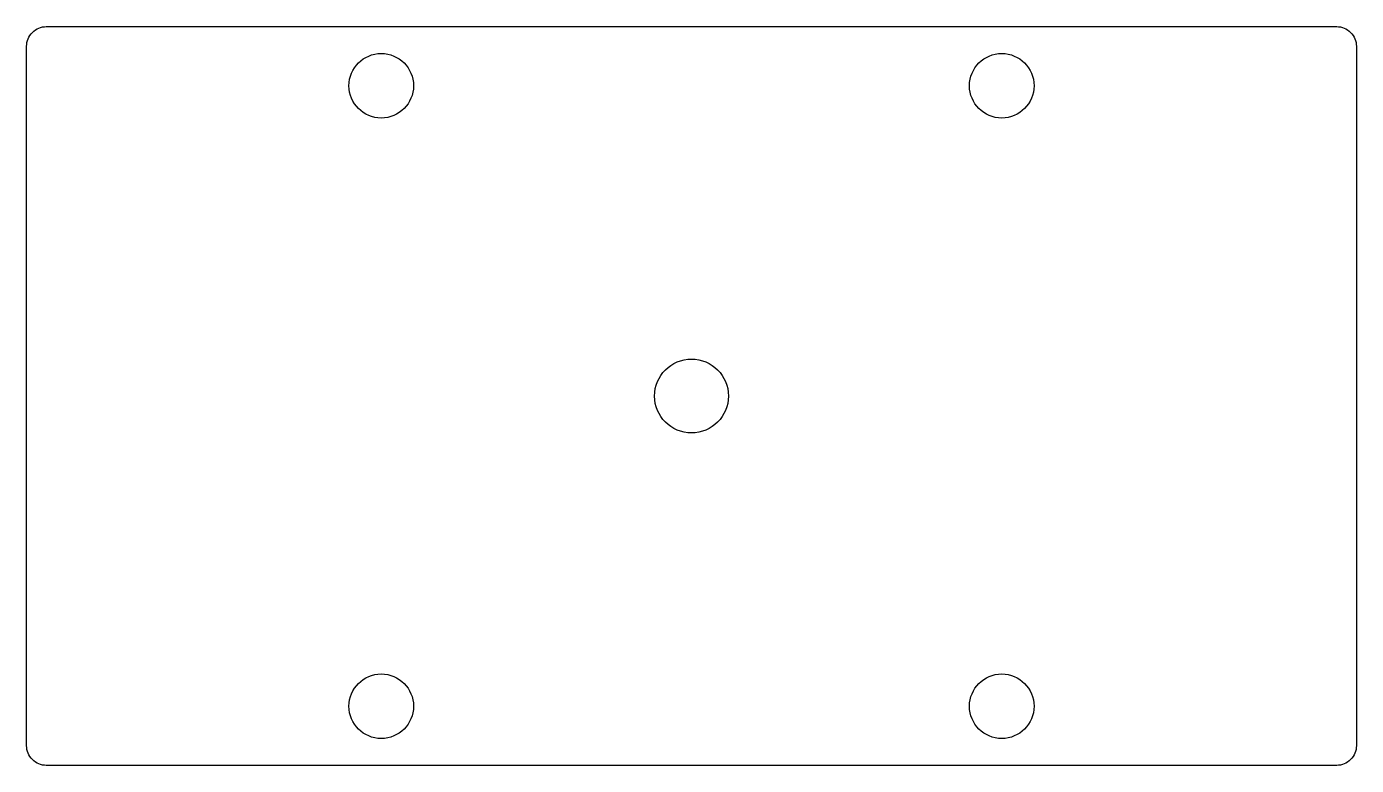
# Model space of a CAD drawing. Header units: inches. Extents: x -6.75 to 0, y 0 to 3.75.
import ezdxf

# ---------------------------------------------------------------- set-up
doc = ezdxf.new("R2010")
doc.units = ezdxf.units.IN
doc.layers.get('0').update_dxf_attribs({"linetype": 'CONTINUOUS'})

msp = doc.modelspace()

# ---------------------------------------------------------------- linework, layer by layer
msp.add_lwpolyline([(-6.75, 3.65, -0.414214), (-6.65, 3.75), (-0.1, 3.75, -0.414214), (0, 3.65), (0, 0.1, -0.414214), (-0.1, 0), (-6.65, 0, -0.414214), (-6.75, 0.1)], format="xyb", close=True)
msp.add_lwpolyline([(-6.75, 3.65, -0.414214), (-6.65, 3.75), (-0.1, 3.75, -0.414214), (0, 3.65), (0, 0.1, -0.414214), (-0.1, 0), (-6.65, 0, -0.414214), (-6.75, 0.1)], format="xyb", close=True)
for centre, radius in [((-4.9498, 3.4498), 0.1638), ((-4.9498, 3.4498), 0.1638), ((-1.8002, 3.4498), 0.1638), ((-1.8002, 3.4498), 0.1638), ((-3.375, 1.875), 0.1875), ((-3.375, 1.875), 0.1875), ((-4.9498, 0.3002), 0.1638), ((-4.9498, 0.3002), 0.1638), ((-1.8002, 0.3002), 0.1638), ((-1.8002, 0.3002), 0.1638)]:
    msp.add_circle(centre, radius)

doc.saveas('drawing.dxf')
